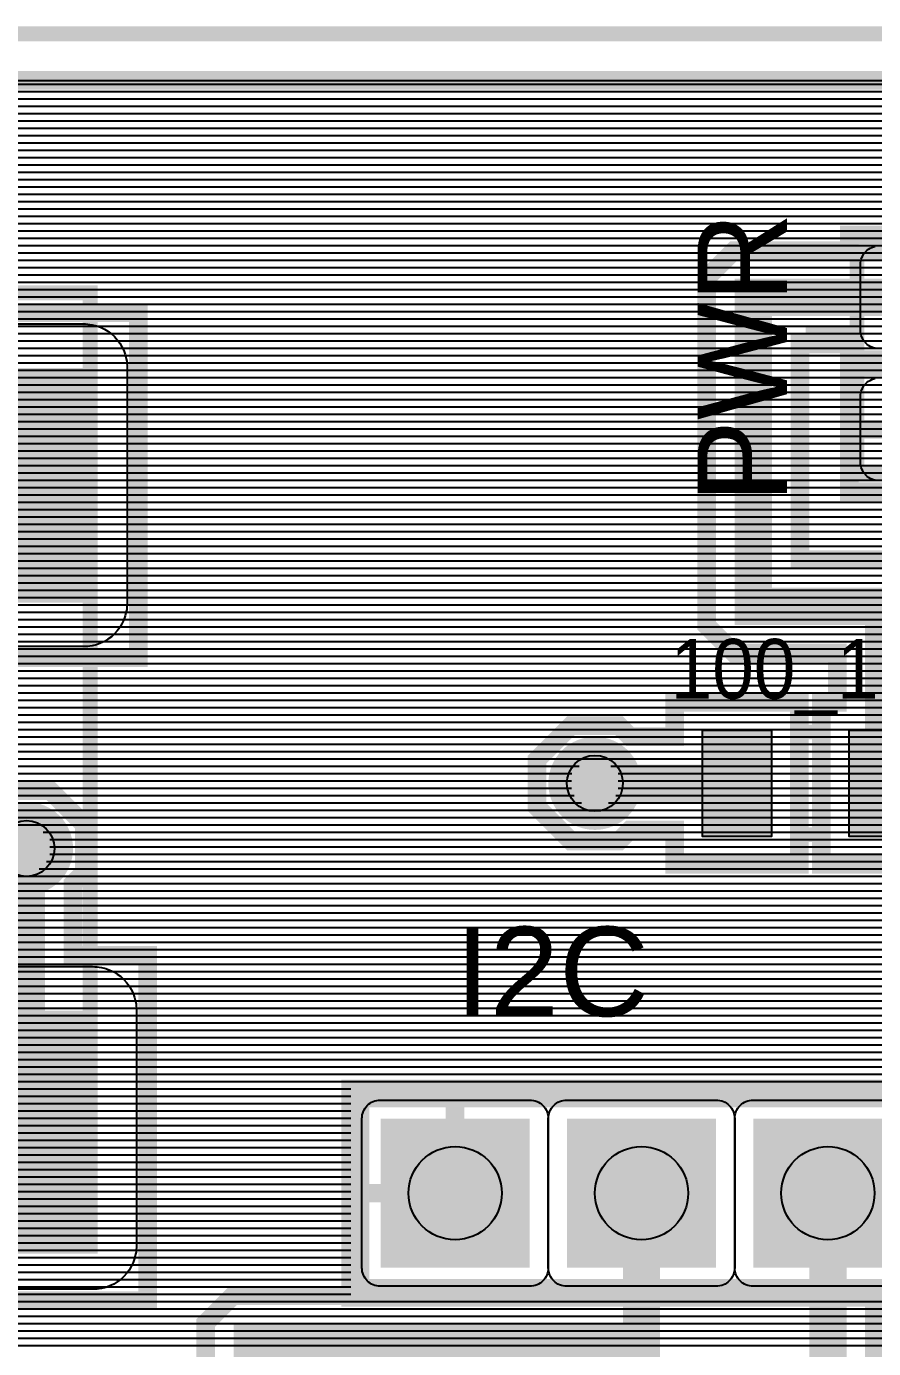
# Model space of a CAD drawing. Header units: inches. Extents: x -1.29 to 1.29, y -0.9 to 0.9.
# Drawn here: x -0.524 to -0.069, y 0.194 to 0.904 of the extents above; entities that cross this region are included whole.
import ezdxf

# ---------------------------------------------------------------- set-up
doc = ezdxf.new("R2010")
doc.units = ezdxf.units.IN
doc.layers.get('0').update_dxf_attribs({"linetype": 'CONTINUOUS'})

# ---------------------------------------------------------------- blocks, each defined once
blk = doc.blocks.new('RPAD')
blk.add_trace([(-0.5, -0.5), (-0.5, 0.5), (0.5, -0.5), (0.5, 0.5)])
blk = doc.blocks.new('EPAD')
at = {"const_width": 0.5}
blk.add_lwpolyline([(-0.25, 0, 1), (0.25, 0, 1)], format="xyb", close=True, dxfattribs=at)

msp = doc.modelspace()

# ---------------------------------------------------------------- linework, layer by layer
for points, const_width in [([(-1.29, -0.89998), (1.29, -0.89998), (1.29, 0.89998), (-1.29, 0.89998), (-1.29, -0.89998)], 0.008), ([(-1.29, -0.89998), (1.29, -0.89998), (1.29, 0.89998), (-1.29, 0.89998), (-1.29, -0.89998)], 0.008), ([(-1.29, -0.89998), (1.29, -0.89998), (1.29, 0.89998), (-1.29, 0.89998), (-1.29, -0.89998)], 0.008), ([(1.265, 0.840402), (1.232689, 0.872713), (1.157302, 0.872713), (1.103996, 0.819406), (1.103996, 0.74402), (1.157302, 0.690713), (1.232689, 0.690713), (1.265, 0.723024), (1.265, -0.751287), (1.220415, -0.706702), (1.145028, -0.706702), (1.091722, -0.760008), (1.091722, -0.835395), (1.131307, -0.87498), (-1.131307, -0.87498), (-1.099, -0.842674), (-1.099, -0.767287), (-1.152307, -0.713981), (-1.227693, -0.713981), (-1.265, -0.751287), (-1.265, 0.87498), (1.265, 0.87498), (1.265, 0.840402)], 0.01), ([(1.265, 0.840402), (1.232689, 0.872713), (1.157302, 0.872713), (1.103996, 0.819406), (1.103996, 0.74402), (1.157302, 0.690713), (1.232689, 0.690713), (1.265, 0.723024), (1.265, -0.751287), (1.220415, -0.706702), (1.145028, -0.706702), (1.091722, -0.760008), (1.091722, -0.835395), (1.131307, -0.87498), (-1.131307, -0.87498), (-1.099, -0.842674), (-1.099, -0.767287), (-1.152307, -0.713981), (-1.227693, -0.713981), (-1.265, -0.751287), (-1.265, 0.87498), (1.265, 0.87498), (1.265, 0.840402)], 0.01), ([(0.004641, 0.725063), (-0.082358, 0.725063), (-0.082358, 0.733563), (-0.108859, 0.733563), (-0.108859, 0.617696), (-0.053504, 0.617696), (-0.038859, 0.603052), (-0.038859, 0.541196), (-0.030359, 0.541196), (-0.030359, 0.454197), (-0.097358, 0.454197), (-0.097358, 0.541196), (-0.088858, 0.541196), (-0.088858, 0.567697), (-0.144213, 0.567697), (-0.158858, 0.582342), (-0.158858, 0.768918), (-0.144213, 0.783563), (-0.082358, 0.783563), (-0.082358, 0.792063), (0.004641, 0.792063), (0.004641, 0.725063)], 0.01), ([(-0.078228, 0.664075), (0.000512, 0.664075), (0.000512, 0.782185), (-0.078228, 0.782185), (-0.078228, 0.664075)], 0.008), ([(-0.078228, 0.664075), (0.000512, 0.664075), (0.000512, 0.782185), (-0.078228, 0.782185), (-0.078228, 0.664075)], 0.008), ([(-0.078228, 0.664075), (0.000512, 0.664075), (0.000512, 0.782185), (-0.078228, 0.782185), (-0.078228, 0.664075)], 0.008), ([(-0.063858, 0.497697), (-0.063858, 0.592697), (-0.133858, 0.592697), (-0.133858, 0.758563), (-0.038858, 0.758563)], 0.02), ([(-1.001535, 0.249193), (-0.489724, 0.249193), (-0.489724, 0.761004), (-1.001535, 0.761004), (-1.001535, 0.249193)], 0.008), ([(-1.001535, 0.249193), (-0.489724, 0.249193), (-0.489724, 0.761004), (-1.001535, 0.761004), (-1.001535, 0.249193)], 0.008), ([(-1.001535, 0.249193), (-0.489724, 0.249193), (-0.489724, 0.761004), (-1.001535, 0.761004), (-1.001535, 0.249193)], 0.008), ([(-0.593913, 0.565083), (-0.463804, 0.565083), (-0.463804, 0.750311), (-0.593913, 0.750311), (-0.593913, 0.565083)], 0.01), ([(-0.078228, 0.738878), (-0.105787, 0.738878)], 0.008), ([(-0.078228, 0.738878), (-0.105787, 0.738878)], 0.008), ([(-0.078228, 0.738878), (-0.105787, 0.738878)], 0.008), ([(0.004641, 0.654197), (0.004641, 0.721196), (-0.082358, 0.721196), (-0.082358, 0.654197), (0.004641, 0.654197)], 0.01), ([(-0.082358, 0.687697), (-0.038858, 0.687697)], 0.01), ([(-0.109099, 0.454197), (-0.176098, 0.454197), (-0.176098, 0.472697), (-0.200018, 0.472697), (-0.206018, 0.466697), (-0.231699, 0.466697), (-0.249858, 0.484856), (-0.249858, 0.510537), (-0.231699, 0.528696), (-0.206018, 0.528696), (-0.200018, 0.522696), (-0.176098, 0.522696), (-0.176098, 0.541196), (-0.109099, 0.541196), (-0.109099, 0.454197)], 0.01), ([(-0.109134, 0.525256), (-0.097323, 0.525256)], 0.007874), ([(-0.109134, 0.525256), (-0.097323, 0.525256)], 0.007874), ([(-0.109134, 0.525256), (-0.097323, 0.525256)], 0.007874), ([(-0.224036, 0.485197), (-0.213681, 0.485197), (-0.206358, 0.492519), (-0.206358, 0.502874), (-0.213681, 0.510197), (-0.224036, 0.510197), (-0.231358, 0.502874), (-0.231358, 0.492519), (-0.224036, 0.485197)], 0.01), ([(-0.142598, 0.497697), (-0.218858, 0.497697)], 0.02), ([(-0.492859, 0.475537), (-0.492859, 0.449856), (-0.498859, 0.443856), (-0.498859, 0.405311), (-0.458804, 0.405311), (-0.458804, 0.220083), (-0.588913, 0.220083), (-0.588913, 0.405311), (-0.548858, 0.405311), (-0.548858, 0.443856), (-0.554858, 0.449856), (-0.554858, 0.475537), (-0.536699, 0.493696), (-0.511018, 0.493696), (-0.492859, 0.475537)], 0.01), ([(-0.529036, 0.450197), (-0.518681, 0.450197), (-0.511358, 0.457519), (-0.511358, 0.467874), (-0.518681, 0.475197), (-0.529036, 0.475197), (-0.536358, 0.467874), (-0.536358, 0.457519), (-0.529036, 0.450197)], 0.01), ([(-0.523858, 0.312697), (-0.523858, 0.462697)], 0.02), ([(-0.109134, 0.470138), (-0.097323, 0.470138)], 0.007874), ([(-0.109134, 0.470138), (-0.097323, 0.470138)], 0.007874), ([(-0.109134, 0.470138), (-0.097323, 0.470138)], 0.007874), ([(0.090669, -0.396043), (-0.227716, -0.077658), (-0.227716, -0.010626), (-1.158716, -0.010626), (-1.158716, 0.101374), (-0.427716, 0.101374), (-0.427716, 0.208052), (-0.413072, 0.222696), (-0.349858, 0.222696), (-0.349858, 0.333696), (0.062141, 0.333696)], 0.01), ([(0.062141, 0.221697), (-0.349858, 0.221697), (-0.349858, 0.333696), (0.062141, 0.333696), (0.062141, 0.221697)], 0.01), ([(-0.293858, 0.333696), (-0.293858, 0.277697)], 0.01), ([(-0.343858, 0.227697), (0.056142, 0.227697), (0.056142, 0.327697), (-0.343858, 0.327697), (-0.343858, 0.227697)], 0.008), ([(-0.343858, 0.227697), (0.056142, 0.227697), (0.056142, 0.327697), (-0.343858, 0.327697), (-0.343858, 0.227697)], 0.008), ([(-0.343858, 0.227697), (0.056142, 0.227697), (0.056142, 0.327697), (-0.343858, 0.327697), (-0.343858, 0.227697)], 0.008), ([(-0.193858, 0.277697), (-0.193858, 0.197697), (-0.402717, 0.197697), (-0.402717, 0.045374)], 0.02), ([(-0.093858, 0.277697), (-0.093858, 0.157697), (-0.093858, 0.137697), (-0.302717, 0.137697), (-0.302717, 0.045374)], 0.02), ([(-0.349858, 0.277697), (-0.293858, 0.277697)], 0.01), ([(0.062141, 0.221697), (-0.068859, 0.221697), (-0.068859, 0.127342), (-0.083503, 0.112698), (-0.277717, 0.112698), (-0.277717, 0.101374), (0.072284, 0.101374)], 0.01)]:
    msp.add_lwpolyline(points, dxfattribs=dict(const_width=const_width))
for points in [[(-1.265, 0.87498), (1.265, 0.87498)], [(-1.265, 0.87498), (1.265, 0.87498)], [(-1.265, 0.873051), (1.265, 0.873051)], [(-1.265, 0.873051), (1.265, 0.873051)], [(-1.130992, 0.869114), (1.153704, 0.869114)], [(-1.130992, 0.869114), (1.153704, 0.869114)], [(-1.127055, 0.865177), (1.149767, 0.865177)], [(-1.127055, 0.865177), (1.149767, 0.865177)], [(-1.123118, 0.86124), (1.14583, 0.86124)], [(-1.123118, 0.86124), (1.14583, 0.86124)], [(-1.119181, 0.857303), (1.141893, 0.857303)], [(-1.119181, 0.857303), (1.141893, 0.857303)], [(-1.115244, 0.853366), (1.137956, 0.853366)], [(-1.115244, 0.853366), (1.137956, 0.853366)], [(-1.111307, 0.849429), (1.134019, 0.849429)], [(-1.111307, 0.849429), (1.134019, 0.849429)], [(-1.10737, 0.845492), (1.130082, 0.845492)], [(-1.10737, 0.845492), (1.130082, 0.845492)], [(-1.103433, 0.841555), (1.126145, 0.841555)], [(-1.103433, 0.841555), (1.126145, 0.841555)], [(-1.099496, 0.837618), (1.122208, 0.837618)], [(-1.099496, 0.837618), (1.122208, 0.837618)], [(-1.095559, 0.833681), (1.118271, 0.833681)], [(-1.095559, 0.833681), (1.118271, 0.833681)], [(-1.091622, 0.829744), (1.114334, 0.829744)], [(-1.091622, 0.829744), (1.114334, 0.829744)], [(-1.087685, 0.825807), (1.110397, 0.825807)], [(-1.087685, 0.825807), (1.110397, 0.825807)], [(-1.083748, 0.82187), (1.10646, 0.82187)], [(-1.083748, 0.82187), (1.10646, 0.82187)], [(-1.081284, 0.817933), (1.103996, 0.817933)], [(-1.081284, 0.817933), (1.103996, 0.817933)], [(-1.081284, 0.813996), (1.103996, 0.813996)], [(-1.081284, 0.813996), (1.103996, 0.813996)], [(-1.081284, 0.810059), (1.103996, 0.810059)], [(-1.081284, 0.810059), (1.103996, 0.810059)], [(-1.081284, 0.806122), (1.103996, 0.806122)], [(-1.081284, 0.806122), (1.103996, 0.806122)], [(-1.081284, 0.802185), (1.103996, 0.802185)], [(-1.081284, 0.802185), (1.103996, 0.802185)], [(-1.081284, 0.798248), (1.103996, 0.798248)], [(-1.081284, 0.798248), (1.103996, 0.798248)], [(-1.081284, 0.794311), (1.103996, 0.794311)], [(-1.081284, 0.794311), (1.103996, 0.794311)], [(-1.081284, 0.790374), (1.103996, 0.790374)], [(-1.081284, 0.790374), (-0.082358, 0.790374)], [(-1.081284, 0.786437), (1.103996, 0.786437)], [(-1.081284, 0.786437), (-0.082358, 0.786437)], [(-1.081284, 0.7825), (1.103996, 0.7825)], [(-1.081284, 0.7825), (-0.145276, 0.7825)], [(-0.068403, 0.731262), (-0.06937, 0.731504), (-0.070294, 0.731835), (-0.07117, 0.73225), (-0.071994, 0.732744), (-0.072761, 0.733313), (-0.073468, 0.733954), (-0.074108, 0.734659), (-0.074677, 0.735427), (-0.075172, 0.736251), (-0.075587, 0.737128), (-0.075917, 0.738052), (-0.076159, 0.739018), (-0.076308, 0.740024), (-0.076358, 0.741063), (-0.076358, 0.741063), (-0.076358, 0.776063), (-0.076308, 0.777102), (-0.076159, 0.778107), (-0.075917, 0.779074), (-0.075587, 0.779998), (-0.075172, 0.780875), (-0.074677, 0.781699), (-0.074108, 0.782467), (-0.073468, 0.783172), (-0.072761, 0.783813), (-0.071994, 0.784382), (-0.07117, 0.784876), (-0.070294, 0.785291), (-0.06937, 0.785622), (-0.068403, 0.785864)], [(-1.081284, 0.778563), (1.103996, 0.778563)], [(-1.081284, 0.778563), (-0.149213, 0.778563)], [(-1.081284, 0.774626), (1.103996, 0.774626)], [(-1.081284, 0.774626), (-0.15315, 0.774626)], [(-1.081284, 0.770689), (1.103996, 0.770689)], [(-1.081284, 0.770689), (-0.157087, 0.770689)], [(-1.081284, 0.766752), (1.103996, 0.766752)], [(-1.081284, 0.766752), (-0.158858, 0.766752)], [(-1.081284, 0.762815), (1.103996, 0.762815)], [(-1.081284, 0.762815), (-0.158858, 0.762815)], [(-1.081284, 0.758878), (1.103996, 0.758878)], [(-1.081284, 0.758878), (-0.158858, 0.758878)], [(-1.081284, 0.754941), (1.103996, 0.754941)], [(-1.081284, 0.754941), (-0.158858, 0.754941)], [(-1.081284, 0.751004), (1.103996, 0.751004)], [(-1.081284, 0.751004), (-0.158858, 0.751004)], [(-1.081284, 0.747067), (1.103996, 0.747067)], [(-0.463804, 0.747067), (-0.158858, 0.747067)], [(-1.08611, 0.739193), (1.108823, 0.739193)], [(-1.082173, 0.74313), (1.104886, 0.74313)], [(-0.564291, 0.744311), (-0.493425, 0.744311), (-0.492188, 0.744281), (-0.49097, 0.744192), (-0.489772, 0.744044), (-0.488595, 0.743841), (-0.486311, 0.74327), (-0.484129, 0.742489), (-0.482059, 0.741509), (-0.480112, 0.740341), (-0.478299, 0.738995), (-0.476631, 0.737483), (-0.475119, 0.735815), (-0.473774, 0.734002), (-0.472606, 0.732055), (-0.471626, 0.729985), (-0.470844, 0.727803), (-0.470273, 0.725519), (-0.47007, 0.724342), (-0.469922, 0.723144), (-0.469833, 0.721926), (-0.469803, 0.720689), (-0.469803, 0.594705), (-0.469833, 0.593468), (-0.469922, 0.59225), (-0.47007, 0.591052), (-0.470273, 0.589875), (-0.470844, 0.587591), (-0.471626, 0.585408), (-0.472606, 0.583338), (-0.473774, 0.581391), (-0.475119, 0.579579), (-0.476631, 0.577911), (-0.478299, 0.576399), (-0.480112, 0.575053), (-0.482059, 0.573885), (-0.484129, 0.572905), (-0.486311, 0.572124), (-0.488595, 0.571553), (-0.489772, 0.571349), (-0.49097, 0.571202), (-0.492188, 0.571113), (-0.493425, 0.571083), (-0.564291, 0.571083)], [(-0.463804, 0.74313), (-0.158858, 0.74313)], [(-0.463804, 0.739193), (-0.158858, 0.739193)], [(-1.093984, 0.731319), (1.116697, 0.731319)], [(-1.090047, 0.735256), (1.11276, 0.735256)], [(-0.463804, 0.735256), (-0.158858, 0.735256)], [(-0.463804, 0.731319), (-0.158858, 0.731319)], [(-0.108859, 0.731319), (-0.082358, 0.731319)], [(-1.097921, 0.727382), (1.120634, 0.727382)], [(-0.463804, 0.727382), (-0.158858, 0.727382)], [(-0.108859, 0.727382), (-0.082358, 0.727382)], [(-1.105795, 0.719508), (1.128508, 0.719508)], [(-1.101858, 0.723445), (1.124571, 0.723445)], [(-0.463804, 0.723445), (-0.158858, 0.723445)], [(-0.463804, 0.719508), (-0.158858, 0.719508)], [(-0.108859, 0.723445), (0.176142, 0.723445)], [(-0.108859, 0.719508), (-0.082358, 0.719508)], [(-1.113669, 0.711634), (1.136382, 0.711634)], [(-1.109732, 0.715571), (1.132445, 0.715571)], [(-0.463804, 0.715571), (-0.158858, 0.715571)], [(-0.463804, 0.711634), (-0.158858, 0.711634)], [(-0.108859, 0.715571), (-0.082358, 0.715571)], [(-0.108859, 0.711634), (-0.082358, 0.711634)], [(-0.068403, 0.660396), (-0.06937, 0.660638), (-0.070294, 0.660968), (-0.07117, 0.661383), (-0.071994, 0.661878), (-0.072761, 0.662447), (-0.073468, 0.663087), (-0.074108, 0.663793), (-0.074677, 0.664561), (-0.075172, 0.665385), (-0.075587, 0.666261), (-0.075917, 0.667185), (-0.076159, 0.668152), (-0.076308, 0.669158), (-0.076358, 0.670197), (-0.076358, 0.670197), (-0.076358, 0.705197), (-0.076308, 0.706236), (-0.076159, 0.707241), (-0.075917, 0.708208), (-0.075587, 0.709132), (-0.075172, 0.710009), (-0.074677, 0.710833), (-0.074108, 0.7116), (-0.073468, 0.712306), (-0.072761, 0.712946), (-0.071994, 0.713516), (-0.07117, 0.71401), (-0.070294, 0.714425), (-0.06937, 0.714756), (-0.068403, 0.714998)], [(-1.121543, 0.70376), (1.144256, 0.70376)], [(-1.117606, 0.707697), (1.140319, 0.707697)], [(-0.463804, 0.707697), (-0.158858, 0.707697)], [(-0.463804, 0.70376), (-0.158858, 0.70376)], [(-0.108859, 0.707697), (-0.082358, 0.707697)], [(-0.108859, 0.70376), (-0.082358, 0.70376)], [(-1.129417, 0.695886), (1.15213, 0.695886)], [(-1.12548, 0.699823), (1.148193, 0.699823)], [(-0.463804, 0.699823), (-0.158858, 0.699823)], [(-0.463804, 0.695886), (-0.158858, 0.695886)], [(-0.108859, 0.699823), (-0.082358, 0.699823)], [(-0.108859, 0.695886), (-0.082358, 0.695886)], [(-1.133354, 0.691949), (1.156067, 0.691949)], [(-0.463804, 0.691949), (-0.158858, 0.691949)], [(-0.108859, 0.691949), (-0.082358, 0.691949)], [(-1.265, 0.688012), (1.265, 0.688012)], [(-1.265, 0.684075), (1.265, 0.684075)], [(-0.463804, 0.688012), (-0.158858, 0.688012)], [(-0.463804, 0.684075), (-0.158858, 0.684075)], [(-0.108859, 0.688012), (-0.082358, 0.688012)], [(-0.108859, 0.684075), (-0.082358, 0.684075)], [(-1.265, 0.680138), (1.265, 0.680138)], [(-1.265, 0.676201), (1.265, 0.676201)], [(-0.463804, 0.680138), (-0.158858, 0.680138)], [(-0.463804, 0.676201), (-0.158858, 0.676201)], [(-0.108859, 0.680138), (-0.082358, 0.680138)], [(-0.108859, 0.676201), (-0.082358, 0.676201)], [(-1.265, 0.672264), (1.265, 0.672264)], [(-1.265, 0.668327), (1.265, 0.668327)], [(-0.463804, 0.672264), (-0.158858, 0.672264)], [(-0.463804, 0.668327), (-0.158858, 0.668327)], [(-0.108859, 0.672264), (-0.082358, 0.672264)], [(-0.108859, 0.668327), (-0.082358, 0.668327)], [(-1.265, 0.66439), (1.265, 0.66439)], [(-1.265, 0.660453), (1.265, 0.660453)], [(-0.463804, 0.66439), (-0.158858, 0.66439)], [(-0.463804, 0.660453), (-0.158858, 0.660453)], [(-0.108859, 0.66439), (-0.082358, 0.66439)], [(-0.108859, 0.660453), (-0.082358, 0.660453)], [(-1.265, 0.656516), (1.265, 0.656516)], [(-0.463804, 0.656516), (-0.158858, 0.656516)], [(-0.108859, 0.656516), (-0.082358, 0.656516)], [(-1.265, 0.652579), (1.265, 0.652579)], [(-1.265, 0.648642), (1.265, 0.648642)], [(-0.463804, 0.652579), (-0.158858, 0.652579)], [(-0.463804, 0.648642), (-0.158858, 0.648642)], [(-0.108859, 0.652579), (0.176142, 0.652579)], [(-0.108859, 0.648642), (0.176142, 0.648642)], [(-1.265, 0.644705), (1.265, 0.644705)], [(-1.265, 0.640768), (1.265, 0.640768)], [(-0.463804, 0.644705), (-0.158858, 0.644705)], [(-0.463804, 0.640768), (-0.158858, 0.640768)], [(-0.108859, 0.644705), (0.176142, 0.644705)], [(-0.108859, 0.640768), (0.176142, 0.640768)], [(-1.265, 0.636831), (1.265, 0.636831)], [(-1.265, 0.632894), (1.265, 0.632894)], [(-0.463804, 0.636831), (-0.158858, 0.636831)], [(-0.463804, 0.632894), (-0.158858, 0.632894)], [(-0.108859, 0.636831), (0.176142, 0.636831)], [(-0.108859, 0.632894), (0.176142, 0.632894)], [(-1.265, 0.628957), (1.265, 0.628957)], [(-1.265, 0.62502), (1.265, 0.62502)], [(-0.463804, 0.628957), (-0.158858, 0.628957)], [(-0.463804, 0.62502), (-0.158858, 0.62502)], [(-0.108859, 0.628957), (0.176142, 0.628957)], [(-0.108859, 0.62502), (0.176142, 0.62502)], [(-1.265, 0.621083), (1.265, 0.621083)], [(-0.463804, 0.621083), (-0.158858, 0.621083)], [(-0.108859, 0.621083), (0.177402, 0.621083)], [(-1.265, 0.617146), (1.265, 0.617146)], [(-1.265, 0.613209), (1.265, 0.613209)], [(-0.463804, 0.617146), (-0.158858, 0.617146)], [(-0.463804, 0.613209), (-0.158858, 0.613209)], [(-1.265, 0.609272), (1.265, 0.609272)], [(-1.265, 0.605335), (1.265, 0.605335)], [(-0.463804, 0.609272), (-0.158858, 0.609272)], [(-0.463804, 0.605335), (-0.158858, 0.605335)], [(-1.265, 0.601398), (1.265, 0.601398)], [(-1.265, 0.597461), (1.265, 0.597461)], [(-0.463804, 0.601398), (-0.158858, 0.601398)], [(-0.463804, 0.597461), (-0.158858, 0.597461)], [(-1.265, 0.593524), (1.265, 0.593524)], [(-1.265, 0.589587), (1.265, 0.589587)], [(-0.463804, 0.593524), (-0.158858, 0.593524)], [(-0.463804, 0.589587), (-0.158858, 0.589587)], [(-1.265, 0.58565), (1.265, 0.58565)], [(-0.463804, 0.58565), (-0.158858, 0.58565)], [(-1.265, 0.581713), (1.265, 0.581713)], [(-1.265, 0.577776), (1.265, 0.577776)], [(-0.463804, 0.581713), (-0.158228, 0.581713)], [(-0.463804, 0.577776), (-0.154291, 0.577776)], [(-1.265, 0.573839), (1.265, 0.573839)], [(-1.265, 0.569902), (1.265, 0.569902)], [(-0.463804, 0.573839), (-0.150354, 0.573839)], [(-0.463804, 0.569902), (-0.146417, 0.569902)], [(-1.265, 0.565965), (1.265, 0.565965)], [(-1.265, 0.562028), (1.265, 0.562028)], [(-1.265, 0.562028), (-0.088858, 0.562028)], [(-0.463804, 0.565965), (-0.088858, 0.565965)], [(-1.265, 0.558091), (1.265, 0.558091)], [(-1.265, 0.558091), (-0.088858, 0.558091)], [(-1.265, 0.554154), (1.265, 0.554154)], [(-1.265, 0.554154), (-0.088858, 0.554154)], [(-1.265, 0.550217), (1.265, 0.550217)], [(-1.265, 0.550217), (-0.088858, 0.550217)], [(-1.265, 0.54628), (1.265, 0.54628)], [(-1.265, 0.54628), (-0.088858, 0.54628)], [(-1.265, 0.542343), (1.265, 0.542343)], [(-1.265, 0.542343), (-0.088858, 0.542343)], [(-1.265, 0.538406), (1.265, 0.538406)], [(-1.265, 0.538406), (-0.176098, 0.538406)], [(-1.265, 0.534469), (1.265, 0.534469)], [(-1.265, 0.534469), (-0.176098, 0.534469)], [(-0.109099, 0.538406), (-0.097358, 0.538406)], [(-0.109099, 0.534469), (-0.097358, 0.534469)], [(-1.265, 0.530532), (1.265, 0.530532)], [(-1.265, 0.530532), (-0.176098, 0.530532)], [(-1.265, 0.526594), (1.265, 0.526594)], [(-1.265, 0.526594), (-0.233801, 0.526594)], [(-0.203916, 0.526594), (-0.176098, 0.526594)], [(-0.109099, 0.530532), (-0.097358, 0.530532)], [(-0.109099, 0.526594), (-0.097358, 0.526594)], [(-1.265, 0.522657), (1.265, 0.522657)], [(-1.265, 0.522657), (-0.237738, 0.522657)], [(-1.265, 0.51872), (1.265, 0.51872)], [(-1.265, 0.51872), (-0.241675, 0.51872)], [(-0.109099, 0.522657), (-0.097358, 0.522657)], [(-0.109099, 0.51872), (-0.097358, 0.51872)], [(-1.265, 0.514783), (1.265, 0.514783)], [(-1.265, 0.514783), (-0.245612, 0.514783)], [(-0.109099, 0.514783), (-0.097358, 0.514783)], [(-1.265, 0.510846), (1.265, 0.510846)], [(-1.265, 0.510846), (-0.249549, 0.510846)], [(-1.265, 0.506909), (-0.227323, 0.506909)], [(-1.265, 0.506909), (-0.249858, 0.506909)], [(-0.210393, 0.506909), (1.265, 0.506909)], [(-0.109099, 0.510846), (-0.097358, 0.510846)], [(-0.109099, 0.506909), (-0.097358, 0.506909)], [(-1.265, 0.502972), (-0.23126, 0.502972)], [(-1.265, 0.502972), (-0.249858, 0.502972)], [(-1.265, 0.499035), (-0.231358, 0.499035)], [(-1.265, 0.499035), (-0.249858, 0.499035)], [(-0.206456, 0.502972), (1.265, 0.502972)], [(-0.206358, 0.499035), (1.265, 0.499035)], [(-0.109099, 0.502972), (-0.097358, 0.502972)], [(-0.109099, 0.499035), (-0.097358, 0.499035)], [(-1.265, 0.495098), (-0.231358, 0.495098)], [(-1.265, 0.495098), (-0.249858, 0.495098)], [(-1.265, 0.491161), (-0.23, 0.491161)], [(-0.508483, 0.491161), (-0.249858, 0.491161)], [(-0.207716, 0.491161), (1.265, 0.491161)], [(-0.206358, 0.495098), (1.265, 0.495098)], [(-0.109099, 0.495098), (-0.097358, 0.495098)], [(-0.109099, 0.491161), (-0.097358, 0.491161)], [(-1.265, 0.487224), (-0.226063, 0.487224)], [(-1.265, 0.483287), (1.265, 0.483287)], [(-0.504546, 0.487224), (-0.249858, 0.487224)], [(-0.500609, 0.483287), (-0.248289, 0.483287)], [(-0.211653, 0.487224), (1.265, 0.487224)], [(-0.109099, 0.487224), (-0.097358, 0.487224)], [(-0.109099, 0.483287), (-0.097358, 0.483287)], [(-1.265, 0.47935), (1.265, 0.47935)], [(-0.496672, 0.47935), (-0.244352, 0.47935)], [(-0.109099, 0.47935), (-0.097358, 0.47935)], [(-1.265, 0.475413), (1.265, 0.475413)], [(-0.51496, 0.471476), (1.265, 0.471476)], [(-0.492859, 0.475413), (-0.240415, 0.475413)], [(-0.492859, 0.471476), (-0.236478, 0.471476)], [(-0.201239, 0.471476), (-0.176098, 0.471476)], [(-0.109099, 0.475413), (-0.097358, 0.475413)], [(-0.109099, 0.471476), (-0.097358, 0.471476)], [(-0.511358, 0.467539), (1.265, 0.467539)], [(-0.511358, 0.463602), (1.265, 0.463602)], [(-0.492859, 0.467539), (-0.232541, 0.467539)], [(-0.492859, 0.463602), (-0.176098, 0.463602)], [(-0.205176, 0.467539), (-0.176098, 0.467539)], [(-0.109099, 0.467539), (-0.097358, 0.467539)], [(-0.109099, 0.463602), (-0.097358, 0.463602)], [(-0.513149, 0.455728), (1.265, 0.455728)], [(-0.511358, 0.459665), (1.265, 0.459665)], [(-0.492859, 0.459665), (-0.176098, 0.459665)], [(-0.492859, 0.455728), (-0.176098, 0.455728)], [(-0.109099, 0.459665), (-0.097358, 0.459665)], [(-0.109099, 0.455728), (-0.097358, 0.455728)], [(-1.265, 0.447854), (1.265, 0.447854)], [(-0.517086, 0.451791), (1.265, 0.451791)], [(-0.494861, 0.447854), (0.090945, 0.447854)], [(-0.492859, 0.451791), (0.094882, 0.451791)], [(-1.265, 0.443917), (1.265, 0.443917)], [(-0.498798, 0.443917), (0.087008, 0.443917)], [(-1.265, 0.43998), (1.265, 0.43998)], [(-1.265, 0.436043), (1.265, 0.436043)], [(-0.498859, 0.43998), (0.083071, 0.43998)], [(-0.498859, 0.436043), (0.079134, 0.436043)], [(-1.265, 0.432106), (1.265, 0.432106)], [(-1.265, 0.428169), (1.265, 0.428169)], [(-0.498859, 0.432106), (0.075197, 0.432106)], [(-0.498859, 0.428169), (0.072284, 0.428169)], [(-1.265, 0.424232), (1.265, 0.424232)], [(-1.265, 0.420295), (1.265, 0.420295)], [(-0.498859, 0.424232), (0.072284, 0.424232)], [(-0.498859, 0.420295), (0.072284, 0.420295)], [(-1.265, 0.416358), (1.265, 0.416358)], [(-1.265, 0.412421), (1.265, 0.412421)], [(-0.498859, 0.416358), (0.072284, 0.416358)], [(-0.498859, 0.412421), (0.072284, 0.412421)], [(-1.265, 0.408484), (0.757642, 0.408484)], [(-1.265, 0.404547), (0.757642, 0.404547)], [(-0.498859, 0.408484), (0.072284, 0.408484)], [(-0.458804, 0.404547), (0.072284, 0.404547)], [(-1.265, 0.40061), (0.757642, 0.40061)], [(-0.559291, 0.399311), (-0.488425, 0.399311), (-0.487188, 0.399281), (-0.48597, 0.399192), (-0.484772, 0.399044), (-0.483595, 0.398841), (-0.481311, 0.39827), (-0.479129, 0.397489), (-0.477059, 0.396509), (-0.475112, 0.395341), (-0.473299, 0.393995), (-0.471631, 0.392483), (-0.470119, 0.390815), (-0.468774, 0.389002), (-0.467606, 0.387056), (-0.466626, 0.384985), (-0.465844, 0.382803), (-0.465273, 0.380519), (-0.46507, 0.379342), (-0.464922, 0.378144), (-0.464833, 0.376926), (-0.464803, 0.375689), (-0.464803, 0.249705), (-0.464833, 0.248468), (-0.464922, 0.24725), (-0.46507, 0.246052), (-0.465273, 0.244875), (-0.465844, 0.242591), (-0.466626, 0.240408), (-0.467606, 0.238338), (-0.468774, 0.236391), (-0.470119, 0.234579), (-0.471631, 0.232911), (-0.473299, 0.231399), (-0.475112, 0.230053), (-0.477059, 0.228885), (-0.479129, 0.227905), (-0.481311, 0.227124), (-0.483595, 0.226553), (-0.484772, 0.226349), (-0.48597, 0.226202), (-0.487188, 0.226113), (-0.488425, 0.226083), (-0.559291, 0.226083)], [(-0.458804, 0.40061), (0.072284, 0.40061)], [(-1.265, 0.396673), (0.757642, 0.396673)], [(-1.265, 0.392736), (0.757642, 0.392736)], [(-0.458804, 0.396673), (0.072284, 0.396673)], [(-0.458804, 0.392736), (0.072284, 0.392736)], [(-1.265, 0.388799), (0.757642, 0.388799)], [(-1.265, 0.384862), (0.757642, 0.384862)], [(-0.458804, 0.388799), (0.072284, 0.388799)], [(-0.458804, 0.384862), (0.072284, 0.384862)], [(-1.265, 0.380925), (0.757642, 0.380925)], [(-1.265, 0.376988), (0.757642, 0.376988)], [(-0.458804, 0.380925), (0.072284, 0.380925)], [(-0.458804, 0.376988), (0.072284, 0.376988)], [(-1.265, 0.373051), (0.757642, 0.373051)], [(-1.265, 0.369114), (0.757642, 0.369114)], [(-0.458804, 0.373051), (0.072284, 0.373051)], [(-0.458804, 0.369114), (0.072284, 0.369114)], [(-1.265, 0.365177), (0.757642, 0.365177)], [(-0.458804, 0.365177), (0.072284, 0.365177)], [(-1.265, 0.36124), (0.757642, 0.36124)], [(-1.265, 0.357303), (0.757642, 0.357303)], [(-0.458804, 0.36124), (0.072284, 0.36124)], [(-0.458804, 0.357303), (0.072284, 0.357303)], [(-1.265, 0.353366), (0.757642, 0.353366)], [(-1.265, 0.349429), (0.757642, 0.349429)], [(-0.458804, 0.353366), (0.072284, 0.353366)], [(-0.458804, 0.349429), (0.072284, 0.349429)], [(-1.265, 0.345492), (0.757642, 0.345492)], [(-1.265, 0.341555), (0.757642, 0.341555)], [(-0.458804, 0.345492), (0.072284, 0.345492)], [(-0.458804, 0.341555), (0.072284, 0.341555)], [(-1.265, 0.337618), (0.757642, 0.337618)], [(-1.265, 0.333681), (-0.349858, 0.333681)], [(-0.458804, 0.337618), (0.072284, 0.337618)], [(-0.458804, 0.333681), (-0.349858, 0.333681)], [(-1.265, 0.329744), (-0.349858, 0.329744)], [(-0.458804, 0.329744), (-0.349858, 0.329744)], [(-0.053858, 0.227697), (-0.133858, 0.227697), (-0.134898, 0.227747), (-0.135903, 0.227896), (-0.13687, 0.228138), (-0.137794, 0.228469), (-0.13867, 0.228883), (-0.139494, 0.229378), (-0.140262, 0.229947), (-0.140968, 0.230587), (-0.141608, 0.231294), (-0.142177, 0.232061), (-0.142672, 0.232885), (-0.143087, 0.233761), (-0.143417, 0.234685), (-0.143659, 0.235652), (-0.143808, 0.236657), (-0.143858, 0.237697), (-0.143858, 0.317697), (-0.143808, 0.318736), (-0.143659, 0.319741), (-0.143417, 0.320708), (-0.143087, 0.321632), (-0.142672, 0.322509), (-0.142177, 0.323333), (-0.141608, 0.3241), (-0.140968, 0.324806), (-0.140262, 0.325446), (-0.139494, 0.326016), (-0.13867, 0.326511), (-0.137794, 0.326925), (-0.13687, 0.327256), (-0.135903, 0.327498), (-0.134898, 0.327646), (-0.133858, 0.327697), (-0.133858, 0.327697), (-0.053858, 0.327697)], [(-1.265, 0.325807), (-0.349858, 0.325807)], [(-1.265, 0.32187), (-0.349858, 0.32187)], [(-0.458804, 0.325807), (-0.349858, 0.325807)], [(-0.458804, 0.32187), (-0.349858, 0.32187)], [(-1.265, 0.317933), (-0.349858, 0.317933)], [(-1.265, 0.313996), (-0.349858, 0.313996)], [(-0.458804, 0.317933), (-0.349858, 0.317933)], [(-0.458804, 0.313996), (-0.349858, 0.313996)], [(-1.265, 0.310059), (-0.349858, 0.310059)], [(-1.265, 0.306122), (-0.349858, 0.306122)], [(-0.458804, 0.310059), (-0.349858, 0.310059)], [(-0.458804, 0.306122), (-0.349858, 0.306122)], [(-1.265, 0.302185), (-0.349858, 0.302185)], [(-1.265, 0.298248), (-0.349858, 0.298248)], [(-0.458804, 0.302185), (-0.349858, 0.302185)], [(-0.458804, 0.298248), (-0.349858, 0.298248)], [(-1.265, 0.294311), (-0.349858, 0.294311)], [(-0.458804, 0.294311), (-0.349858, 0.294311)], [(-1.265, 0.290374), (-0.349858, 0.290374)], [(-1.265, 0.286437), (-0.349858, 0.286437)], [(-0.458804, 0.290374), (-0.349858, 0.290374)], [(-0.458804, 0.286437), (-0.349858, 0.286437)], [(-1.265, 0.2825), (-0.349858, 0.2825)], [(-1.265, 0.278563), (-0.349858, 0.278563)], [(-0.458804, 0.2825), (-0.349858, 0.2825)], [(-0.458804, 0.278563), (-0.349858, 0.278563)], [(-1.265, 0.274626), (-0.349858, 0.274626)], [(-1.265, 0.270689), (-0.349858, 0.270689)], [(-0.458804, 0.274626), (-0.349858, 0.274626)], [(-0.458804, 0.270689), (-0.349858, 0.270689)], [(-1.265, 0.266752), (-0.349858, 0.266752)], [(-1.265, 0.262815), (-0.349858, 0.262815)], [(-0.458804, 0.266752), (-0.349858, 0.266752)], [(-0.458804, 0.262815), (-0.349858, 0.262815)], [(-1.265, 0.258878), (-0.349858, 0.258878)], [(-0.458804, 0.258878), (-0.349858, 0.258878)], [(-1.265, 0.254941), (-0.349858, 0.254941)], [(-1.265, 0.251004), (-0.349858, 0.251004)], [(-0.458804, 0.254941), (-0.349858, 0.254941)], [(-0.458804, 0.251004), (-0.349858, 0.251004)], [(-1.265, 0.247067), (-0.349858, 0.247067)], [(-1.265, 0.24313), (-0.349858, 0.24313)], [(-0.458804, 0.247067), (-0.349858, 0.247067)], [(-0.458804, 0.24313), (-0.349858, 0.24313)], [(-1.265, 0.239193), (-0.349858, 0.239193)], [(-1.265, 0.235256), (-0.349858, 0.235256)], [(-0.458804, 0.239193), (-0.349858, 0.239193)], [(-0.458804, 0.235256), (-0.349858, 0.235256)], [(-1.265, 0.231319), (-0.349858, 0.231319)], [(-1.265, 0.227382), (-0.349858, 0.227382)], [(-0.458804, 0.231319), (-0.349858, 0.231319)], [(-0.458804, 0.227382), (-0.349858, 0.227382)], [(-1.265, 0.223445), (-0.349858, 0.223445)], [(-0.458804, 0.223445), (-0.349858, 0.223445)], [(-1.265, 0.219508), (0.217598, 0.219508)], [(-1.265, 0.215571), (0.213661, 0.215571)], [(-1.183859, 0.219508), (-0.41626, 0.219508)], [(-1.183859, 0.215571), (-0.420197, 0.215571)], [(-1.265, 0.211634), (0.209724, 0.211634)], [(-1.265, 0.207697), (0.205787, 0.207697)], [(-1.183859, 0.211634), (-0.424134, 0.211634)], [(-1.183859, 0.207697), (-0.427716, 0.207697)], [(-1.265, 0.20376), (0.20185, 0.20376)], [(-1.265, 0.199823), (0.197913, 0.199823)], [(-1.183859, 0.20376), (-0.427716, 0.20376)], [(-1.183859, 0.199823), (-0.427716, 0.199823)], [(-1.265, 0.195886), (0.193976, 0.195886)], [(-1.183859, 0.195886), (-0.427716, 0.195886)]]:
    msp.add_lwpolyline(points)
for points in [[(-0.161098, 0.526197), (-0.124098, 0.526197), (-0.124098, 0.469197), (-0.161098, 0.469197), (-0.161098, 0.526197)], [(-0.082358, 0.526197), (-0.045358, 0.526197), (-0.045358, 0.469197), (-0.082358, 0.469197), (-0.082358, 0.526197)], [(-0.333858, 0.327697), (-0.253858, 0.327697), (-0.252819, 0.327646), (-0.251814, 0.327498), (-0.250847, 0.327256), (-0.249923, 0.326925), (-0.249046, 0.326511), (-0.248222, 0.326016), (-0.247455, 0.325446), (-0.246749, 0.324806), (-0.246109, 0.3241), (-0.245539, 0.323333), (-0.245045, 0.322509), (-0.24463, 0.321632), (-0.244299, 0.320708), (-0.244057, 0.319741), (-0.243909, 0.318736), (-0.243858, 0.317697), (-0.243858, 0.237697), (-0.243909, 0.236657), (-0.244057, 0.235652), (-0.244299, 0.234685), (-0.24463, 0.233761), (-0.245045, 0.232885), (-0.245539, 0.232061), (-0.246109, 0.231294), (-0.246749, 0.230587), (-0.247455, 0.229947), (-0.248222, 0.229378), (-0.249046, 0.228883), (-0.249923, 0.228469), (-0.250847, 0.228138), (-0.251814, 0.227896), (-0.252819, 0.227747), (-0.253858, 0.227697), (-0.333858, 0.227697), (-0.334898, 0.227747), (-0.335903, 0.227896), (-0.33687, 0.228138), (-0.337794, 0.228469), (-0.33867, 0.228883), (-0.339494, 0.229378), (-0.340262, 0.229947), (-0.340968, 0.230587), (-0.341608, 0.231294), (-0.342177, 0.232061), (-0.342672, 0.232885), (-0.343087, 0.233761), (-0.343417, 0.234685), (-0.343659, 0.235652), (-0.343808, 0.236657), (-0.343858, 0.237697), (-0.343858, 0.317697), (-0.343808, 0.318736), (-0.343659, 0.319741), (-0.343417, 0.320708), (-0.343087, 0.321632), (-0.342672, 0.322509), (-0.342177, 0.323333), (-0.341608, 0.3241), (-0.340968, 0.324806), (-0.340262, 0.325446), (-0.339494, 0.326016), (-0.33867, 0.326511), (-0.337794, 0.326925), (-0.33687, 0.327256), (-0.335903, 0.327498), (-0.334898, 0.327646), (-0.333858, 0.327697)], [(-0.233858, 0.327697), (-0.153858, 0.327697), (-0.152819, 0.327646), (-0.151814, 0.327498), (-0.150847, 0.327256), (-0.149923, 0.326925), (-0.149046, 0.326511), (-0.148222, 0.326016), (-0.147455, 0.325446), (-0.146749, 0.324806), (-0.146109, 0.3241), (-0.145539, 0.323333), (-0.145045, 0.322509), (-0.14463, 0.321632), (-0.144299, 0.320708), (-0.144057, 0.319741), (-0.143909, 0.318736), (-0.143858, 0.317697), (-0.143858, 0.237697), (-0.143909, 0.236657), (-0.144057, 0.235652), (-0.144299, 0.234685), (-0.14463, 0.233761), (-0.145045, 0.232885), (-0.145539, 0.232061), (-0.146109, 0.231294), (-0.146749, 0.230587), (-0.147455, 0.229947), (-0.148222, 0.229378), (-0.149046, 0.228883), (-0.149923, 0.228469), (-0.150847, 0.228138), (-0.151814, 0.227896), (-0.152819, 0.227747), (-0.153858, 0.227697), (-0.233858, 0.227697), (-0.234898, 0.227747), (-0.235903, 0.227896), (-0.23687, 0.228138), (-0.237794, 0.228469), (-0.23867, 0.228883), (-0.239494, 0.229378), (-0.240262, 0.229947), (-0.240968, 0.230587), (-0.241608, 0.231294), (-0.242177, 0.232061), (-0.242672, 0.232885), (-0.243087, 0.233761), (-0.243417, 0.234685), (-0.243659, 0.235652), (-0.243808, 0.236657), (-0.243858, 0.237697), (-0.243858, 0.317697), (-0.243808, 0.318736), (-0.243659, 0.319741), (-0.243417, 0.320708), (-0.243087, 0.321632), (-0.242672, 0.322509), (-0.242177, 0.323333), (-0.241608, 0.3241), (-0.240968, 0.324806), (-0.240262, 0.325446), (-0.239494, 0.326016), (-0.23867, 0.326511), (-0.237794, 0.326925), (-0.23687, 0.327256), (-0.235903, 0.327498), (-0.234898, 0.327646), (-0.233858, 0.327697)]]:
    msp.add_lwpolyline(points, close=True)
for centre, radius in [((-0.218858, 0.497697), 0.015), ((-0.523858, 0.462697), 0.015), ((-0.293858, 0.277697), 0.025), ((-0.193858, 0.277697), 0.025), ((-0.093858, 0.277697), 0.025)]:
    msp.add_circle(centre, radius)

# ---------------------------------------------------------------- block references
for name, p, xscale, yscale in [('RPAD', (-0.528858, 0.657697), 0.070866, 0.125984), ('RPAD', (-0.528858, 0.657697), 0.070866, 0.125984), ('RPAD', (-0.142598, 0.497697), 0.037, 0.057), ('RPAD', (-0.142598, 0.497697), 0.037, 0.057), ('RPAD', (-0.063858, 0.497697), 0.037, 0.057), ('RPAD', (-0.063858, 0.497697), 0.037, 0.057), ('EPAD', (-0.218858, 0.497697), 0.05, 0.05), ('EPAD', (-0.218858, 0.497697), 0.03, 0.03), ('EPAD', (-0.523858, 0.462697), 0.05, 0.05), ('EPAD', (-0.523858, 0.462697), 0.03, 0.03), ('RPAD', (-0.523858, 0.312697), 0.070866, 0.125984), ('RPAD', (-0.523858, 0.312697), 0.070866, 0.125984), ('RPAD', (-0.293858, 0.277697), 0.08, 0.08), ('RPAD', (-0.193858, 0.277697), 0.08, 0.08), ('RPAD', (-0.093858, 0.277697), 0.08, 0.08)]:
    msp.add_blockref(name, p, dxfattribs=dict(xscale=xscale, yscale=yscale))

# ---------------------------------------------------------------- texts
at = {"width": 1.041667}
msp.add_text('PWR', height=0.048, rotation=90, dxfattribs=at).set_placement((-0.115787, 0.64813))
msp.add_text('PWR', height=0.048, rotation=90, dxfattribs=at).set_placement((-0.115787, 0.64813))
msp.add_text('PWR', height=0.048, rotation=90, dxfattribs=at).set_placement((-0.115787, 0.64813))
for s, height, width, p in [('100_1', 0.032, 0.9375, (-0.178228, 0.543193)), ('100_1', 0.032, 0.9375, (-0.178228, 0.543193)), ('100_1', 0.032, 0.9375, (-0.178228, 0.543193)), ('I2C', 0.048, 1.041667, (-0.293858, 0.372697)), ('I2C', 0.048, 1.041667, (-0.293858, 0.372697)), ('I2C', 0.048, 1.041667, (-0.293858, 0.372697))]:
    msp.add_text(s, height=height, dxfattribs=dict(width=width)).set_placement(p)

doc.saveas('drawing.dxf')
